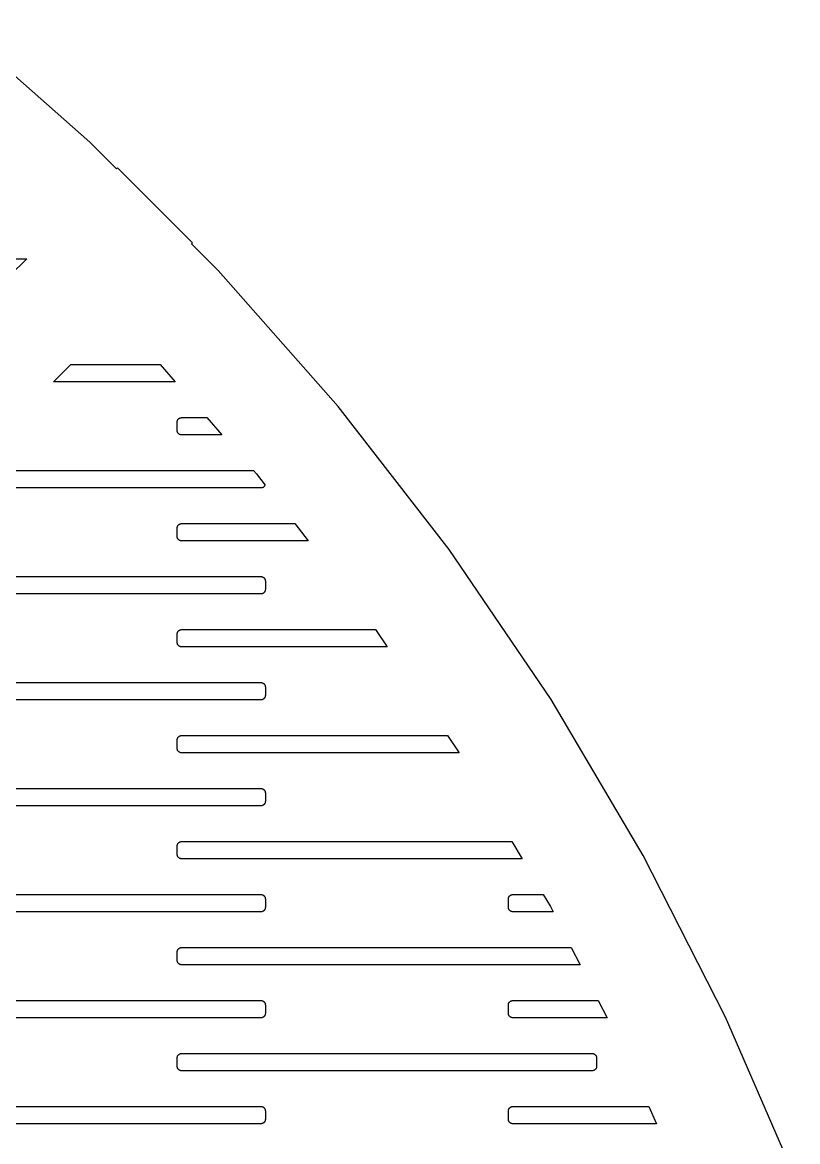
# Model space of a CAD drawing. Header units: metres. Extents: x -218 to 218, y -218 to 218.
# Drawn here: x 144 to 202.5, y 83.3 to 167.8 of the extents above; entities that cross this region are included whole.
import ezdxf

# ---------------------------------------------------------------- set-up
doc = ezdxf.new("R2010")
doc.units = ezdxf.units.M

msp = doc.modelspace()

# ---------------------------------------------------------------- linework, layer by layer
for p, q in [((149.092, 158.767), (138.829, 167.816)), ((151.101, 156.758), (149.092, 158.767)), ((151.177, 156.834), (151.101, 156.758)), ((156.834, 151.177), (151.177, 156.834)), ((156.758, 151.101), (156.834, 151.177)), ((158.767, 149.092), (156.758, 151.101)), ((131.003, 149.978), (144.321, 149.978)), ((144.321, 149.978), (143.021, 148.678)), ((167.816, 138.829), (158.767, 149.092)), ((146.335, 140.678), (147.635, 141.978)), ((147.635, 141.978), (154.38, 141.978)), ((154.38, 141.978), (155.526, 140.678)), ((155.526, 140.678), (146.335, 140.678)), ((176.202, 128.018), (167.816, 138.829)), ((155.684, 137.714), (155.688, 137.734)), ((155.688, 137.734), (155.694, 137.753)), ((155.694, 137.753), (155.701, 137.772)), ((155.701, 137.772), (155.709, 137.791)), ((155.709, 137.791), (155.718, 137.809)), ((155.718, 137.809), (155.728, 137.827)), ((155.728, 137.827), (155.74, 137.844)), ((155.74, 137.844), (155.752, 137.86)), ((155.752, 137.86), (155.766, 137.875)), ((155.766, 137.875), (155.78, 137.89)), ((155.78, 137.89), (155.796, 137.903)), ((155.796, 137.903), (155.812, 137.916)), ((155.812, 137.916), (155.829, 137.927)), ((155.829, 137.927), (155.846, 137.938)), ((155.846, 137.938), (155.864, 137.947)), ((155.864, 137.947), (155.883, 137.955)), ((155.883, 137.955), (155.902, 137.962)), ((155.902, 137.962), (155.922, 137.968)), ((155.922, 137.968), (155.942, 137.972)), ((155.942, 137.972), (155.962, 137.975)), ((155.962, 137.975), (155.982, 137.977)), ((155.982, 137.977), (156.003, 137.978)), ((156.003, 137.978), (157.906, 137.978)), ((157.906, 137.978), (159.052, 136.678)), ((155.678, 137.673), (155.68, 137.694)), ((155.678, 137.653), (155.678, 137.673)), ((155.678, 137.003), (155.678, 137.653)), ((155.678, 136.982), (155.678, 137.003)), ((155.68, 136.962), (155.678, 136.982)), ((155.68, 137.694), (155.684, 137.714)), ((155.684, 136.942), (155.68, 136.962)), ((155.688, 136.922), (155.684, 136.942)), ((155.694, 136.902), (155.688, 136.922)), ((155.701, 136.883), (155.694, 136.902)), ((155.709, 136.864), (155.701, 136.883)), ((155.718, 136.846), (155.709, 136.864)), ((155.728, 136.829), (155.718, 136.846)), ((155.74, 136.812), (155.728, 136.829)), ((155.752, 136.796), (155.74, 136.812)), ((155.766, 136.78), (155.752, 136.796)), ((155.78, 136.766), (155.766, 136.78)), ((155.796, 136.752), (155.78, 136.766)), ((155.812, 136.74), (155.796, 136.752)), ((155.829, 136.728), (155.812, 136.74)), ((155.846, 136.718), (155.829, 136.728)), ((155.864, 136.709), (155.846, 136.718)), ((155.883, 136.701), (155.864, 136.709)), ((155.902, 136.694), (155.883, 136.701)), ((155.922, 136.688), (155.902, 136.694)), ((155.942, 136.684), (155.922, 136.688)), ((155.962, 136.68), (155.942, 136.684)), ((155.982, 136.678), (155.962, 136.68)), ((156.003, 136.678), (155.982, 136.678)), ((159.052, 136.678), (156.003, 136.678)), ((139.635, 133.978), (161.433, 133.978)), ((161.433, 133.978), (161.652, 133.73)), ((161.652, 133.73), (162.306, 132.886)), ((162.003, 132.678), (138.335, 132.678)), ((162.023, 132.678), (162.003, 132.678)), ((162.044, 132.68), (162.023, 132.678)), ((162.064, 132.684), (162.044, 132.68)), ((162.084, 132.688), (162.064, 132.684)), ((162.103, 132.694), (162.084, 132.688)), ((162.122, 132.701), (162.103, 132.694)), ((162.141, 132.709), (162.122, 132.701)), ((162.159, 132.718), (162.141, 132.709)), ((162.177, 132.728), (162.159, 132.718)), ((162.194, 132.74), (162.177, 132.728)), ((162.21, 132.752), (162.194, 132.74)), ((162.225, 132.766), (162.21, 132.752)), ((162.24, 132.78), (162.225, 132.766)), ((162.253, 132.796), (162.24, 132.78)), ((162.266, 132.812), (162.253, 132.796)), ((162.277, 132.829), (162.266, 132.812)), ((162.288, 132.846), (162.277, 132.829)), ((162.297, 132.864), (162.288, 132.846)), ((162.305, 132.883), (162.297, 132.864)), ((162.306, 132.886), (162.305, 132.883)), ((155.678, 129.673), (155.68, 129.694)), ((155.678, 129.653), (155.678, 129.673)), ((155.678, 129.003), (155.678, 129.653)), ((155.68, 129.694), (155.684, 129.714)), ((155.684, 129.714), (155.688, 129.734)), ((155.688, 129.734), (155.694, 129.753)), ((155.694, 129.753), (155.701, 129.772)), ((155.701, 129.772), (155.709, 129.791)), ((155.709, 129.791), (155.718, 129.809)), ((155.718, 129.809), (155.728, 129.827)), ((155.728, 129.827), (155.74, 129.844)), ((155.74, 129.844), (155.752, 129.86)), ((155.752, 129.86), (155.766, 129.875)), ((155.766, 129.875), (155.78, 129.89)), ((155.78, 129.89), (155.796, 129.903)), ((155.796, 129.903), (155.812, 129.916)), ((155.812, 129.916), (155.829, 129.927)), ((155.829, 129.927), (155.846, 129.938)), ((155.846, 129.938), (155.864, 129.947)), ((155.864, 129.947), (155.883, 129.955)), ((155.883, 129.955), (155.902, 129.962)), ((155.902, 129.962), (155.922, 129.968)), ((155.922, 129.968), (155.942, 129.972)), ((155.942, 129.972), (155.962, 129.975)), ((155.962, 129.975), (155.982, 129.977)), ((155.982, 129.977), (156.003, 129.978)), ((156.003, 129.978), (164.562, 129.978)), ((164.562, 129.978), (165.57, 128.678)), ((155.678, 128.982), (155.678, 129.003)), ((155.68, 128.962), (155.678, 128.982)), ((155.684, 128.942), (155.68, 128.962)), ((155.688, 128.922), (155.684, 128.942)), ((155.694, 128.902), (155.688, 128.922)), ((155.701, 128.883), (155.694, 128.902)), ((155.709, 128.864), (155.701, 128.883)), ((155.718, 128.846), (155.709, 128.864)), ((155.728, 128.829), (155.718, 128.846)), ((155.74, 128.812), (155.728, 128.829)), ((155.752, 128.796), (155.74, 128.812)), ((155.766, 128.78), (155.752, 128.796)), ((155.78, 128.766), (155.766, 128.78)), ((155.796, 128.752), (155.78, 128.766)), ((155.812, 128.74), (155.796, 128.752)), ((155.829, 128.728), (155.812, 128.74)), ((155.846, 128.718), (155.829, 128.728)), ((155.864, 128.709), (155.846, 128.718)), ((155.883, 128.701), (155.864, 128.709)), ((155.902, 128.694), (155.883, 128.701)), ((155.922, 128.688), (155.902, 128.694)), ((155.942, 128.684), (155.922, 128.688)), ((155.962, 128.68), (155.942, 128.684)), ((155.982, 128.678), (155.962, 128.68)), ((156.003, 128.678), (155.982, 128.678)), ((165.57, 128.678), (156.003, 128.678)), ((183.892, 116.702), (176.202, 128.018)), ((131.635, 125.978), (162.003, 125.978)), ((162.003, 125.978), (162.023, 125.977)), ((162.023, 125.977), (162.044, 125.975)), ((162.044, 125.975), (162.064, 125.972)), ((162.064, 125.972), (162.084, 125.968)), ((162.084, 125.968), (162.103, 125.962)), ((162.103, 125.962), (162.122, 125.955)), ((162.122, 125.955), (162.141, 125.947)), ((162.141, 125.947), (162.159, 125.938)), ((162.159, 125.938), (162.177, 125.927)), ((162.177, 125.927), (162.194, 125.916)), ((162.194, 125.916), (162.21, 125.903)), ((162.21, 125.903), (162.225, 125.89)), ((162.225, 125.89), (162.24, 125.875)), ((162.24, 125.875), (162.253, 125.86)), ((162.253, 125.86), (162.266, 125.844)), ((162.266, 125.844), (162.277, 125.827)), ((162.277, 125.827), (162.288, 125.809)), ((162.288, 125.809), (162.297, 125.791)), ((162.297, 125.791), (162.305, 125.772)), ((162.305, 125.772), (162.312, 125.753)), ((162.312, 125.753), (162.318, 125.734)), ((162.318, 125.734), (162.322, 125.714)), ((162.322, 125.714), (162.325, 125.694)), ((162.325, 125.694), (162.327, 125.673)), ((162.327, 125.673), (162.328, 125.653)), ((162.328, 125.653), (162.328, 125.003)), ((162.003, 124.678), (131.003, 124.678)), ((162.023, 124.678), (162.003, 124.678)), ((162.044, 124.68), (162.023, 124.678)), ((162.064, 124.684), (162.044, 124.68)), ((162.084, 124.688), (162.064, 124.684)), ((162.103, 124.694), (162.084, 124.688)), ((162.122, 124.701), (162.103, 124.694)), ((162.141, 124.709), (162.122, 124.701)), ((162.159, 124.718), (162.141, 124.709)), ((162.177, 124.728), (162.159, 124.718)), ((162.194, 124.74), (162.177, 124.728)), ((162.21, 124.752), (162.194, 124.74)), ((162.225, 124.766), (162.21, 124.752)), ((162.24, 124.78), (162.225, 124.766)), ((162.253, 124.796), (162.24, 124.78)), ((162.266, 124.812), (162.253, 124.796)), ((162.277, 124.829), (162.266, 124.812)), ((162.288, 124.846), (162.277, 124.829)), ((162.297, 124.864), (162.288, 124.846)), ((162.305, 124.883), (162.297, 124.864)), ((162.312, 124.902), (162.305, 124.883)), ((162.318, 124.922), (162.312, 124.902)), ((162.322, 124.942), (162.318, 124.922)), ((162.325, 124.962), (162.322, 124.942)), ((162.327, 124.982), (162.325, 124.962)), ((162.328, 125.003), (162.327, 124.982)), ((155.678, 121.673), (155.68, 121.694)), ((155.678, 121.653), (155.678, 121.673)), ((155.68, 121.694), (155.684, 121.714)), ((155.684, 121.714), (155.688, 121.734)), ((155.688, 121.734), (155.694, 121.753)), ((155.694, 121.753), (155.701, 121.772)), ((155.701, 121.772), (155.709, 121.791)), ((155.709, 121.791), (155.718, 121.809)), ((155.718, 121.809), (155.728, 121.827)), ((155.728, 121.827), (155.74, 121.844)), ((155.74, 121.844), (155.752, 121.86)), ((155.752, 121.86), (155.766, 121.875)), ((155.766, 121.875), (155.78, 121.89)), ((155.78, 121.89), (155.796, 121.903)), ((155.796, 121.903), (155.812, 121.916)), ((155.812, 121.916), (155.829, 121.927)), ((155.829, 121.927), (155.846, 121.938)), ((155.846, 121.938), (155.864, 121.947)), ((155.864, 121.947), (155.883, 121.955)), ((155.883, 121.955), (155.902, 121.962)), ((155.902, 121.962), (155.922, 121.968)), ((155.922, 121.968), (155.942, 121.972)), ((155.942, 121.972), (155.962, 121.975)), ((155.962, 121.975), (155.982, 121.977)), ((155.982, 121.977), (156.003, 121.978)), ((156.003, 121.978), (170.639, 121.978)), ((170.639, 121.978), (171.522, 120.678)), ((155.678, 121.003), (155.678, 121.653)), ((155.678, 120.982), (155.678, 121.003)), ((155.68, 120.962), (155.678, 120.982)), ((155.684, 120.942), (155.68, 120.962)), ((155.688, 120.922), (155.684, 120.942)), ((155.694, 120.902), (155.688, 120.922)), ((155.701, 120.883), (155.694, 120.902)), ((155.709, 120.864), (155.701, 120.883)), ((155.718, 120.846), (155.709, 120.864)), ((155.728, 120.829), (155.718, 120.846)), ((155.74, 120.812), (155.728, 120.829)), ((155.752, 120.796), (155.74, 120.812)), ((155.766, 120.78), (155.752, 120.796)), ((155.78, 120.766), (155.766, 120.78)), ((155.796, 120.752), (155.78, 120.766)), ((155.812, 120.74), (155.796, 120.752)), ((155.829, 120.728), (155.812, 120.74)), ((155.846, 120.718), (155.829, 120.728)), ((155.864, 120.709), (155.846, 120.718)), ((155.883, 120.701), (155.864, 120.709)), ((155.902, 120.694), (155.883, 120.701)), ((155.922, 120.688), (155.902, 120.694)), ((155.942, 120.684), (155.922, 120.688)), ((155.962, 120.68), (155.942, 120.684)), ((155.982, 120.678), (155.962, 120.68)), ((156.003, 120.678), (155.982, 120.678)), ((171.522, 120.678), (156.003, 120.678)), ((131.003, 117.978), (162.003, 117.978)), ((162.003, 117.978), (162.023, 117.977)), ((162.023, 117.977), (162.044, 117.975)), ((162.044, 117.975), (162.064, 117.972)), ((162.064, 117.972), (162.084, 117.968)), ((162.084, 117.968), (162.103, 117.962)), ((162.103, 117.962), (162.122, 117.955)), ((162.122, 117.955), (162.141, 117.947)), ((162.141, 117.947), (162.159, 117.938)), ((162.159, 117.938), (162.177, 117.927)), ((162.177, 117.927), (162.194, 117.916)), ((162.194, 117.916), (162.21, 117.903)), ((162.21, 117.903), (162.225, 117.89)), ((162.225, 117.89), (162.24, 117.875)), ((162.24, 117.875), (162.253, 117.86)), ((162.253, 117.86), (162.266, 117.844)), ((162.266, 117.844), (162.277, 117.827)), ((162.277, 117.827), (162.288, 117.809)), ((162.288, 117.809), (162.297, 117.791)), ((162.297, 117.791), (162.305, 117.772)), ((162.305, 117.772), (162.312, 117.753)), ((162.312, 117.753), (162.318, 117.734)), ((162.318, 117.734), (162.322, 117.714)), ((162.322, 117.714), (162.325, 117.694)), ((162.325, 117.694), (162.327, 117.673)), ((162.327, 117.673), (162.328, 117.653)), ((162.328, 117.653), (162.328, 117.003)), ((162.003, 116.678), (131.003, 116.678)), ((162.023, 116.678), (162.003, 116.678)), ((162.044, 116.68), (162.023, 116.678)), ((162.064, 116.684), (162.044, 116.68)), ((162.084, 116.688), (162.064, 116.684)), ((162.103, 116.694), (162.084, 116.688)), ((162.122, 116.701), (162.103, 116.694)), ((162.141, 116.709), (162.122, 116.701)), ((162.159, 116.718), (162.141, 116.709)), ((162.177, 116.728), (162.159, 116.718)), ((162.194, 116.74), (162.177, 116.728)), ((162.21, 116.752), (162.194, 116.74)), ((162.225, 116.766), (162.21, 116.752)), ((162.24, 116.78), (162.225, 116.766)), ((162.253, 116.796), (162.24, 116.78)), ((162.266, 116.812), (162.253, 116.796)), ((162.277, 116.829), (162.266, 116.812)), ((162.288, 116.846), (162.277, 116.829)), ((162.297, 116.864), (162.288, 116.846)), ((162.305, 116.883), (162.297, 116.864)), ((162.312, 116.902), (162.305, 116.883)), ((162.318, 116.922), (162.312, 116.902)), ((162.322, 116.942), (162.318, 116.922)), ((162.325, 116.962), (162.322, 116.942)), ((162.327, 116.982), (162.325, 116.962)), ((162.328, 117.003), (162.327, 116.982)), ((190.857, 104.925), (183.892, 116.702)), ((155.678, 113.673), (155.68, 113.694)), ((155.678, 113.653), (155.678, 113.673)), ((155.678, 113.003), (155.678, 113.653)), ((155.68, 113.694), (155.684, 113.714)), ((155.684, 113.714), (155.688, 113.734)), ((155.688, 113.734), (155.694, 113.753)), ((155.694, 113.753), (155.701, 113.772)), ((155.701, 113.772), (155.709, 113.791)), ((155.709, 113.791), (155.718, 113.809)), ((155.718, 113.809), (155.728, 113.827)), ((155.728, 113.827), (155.74, 113.844)), ((155.74, 113.844), (155.752, 113.86)), ((155.752, 113.86), (155.766, 113.875)), ((155.766, 113.875), (155.78, 113.89)), ((155.78, 113.89), (155.796, 113.903)), ((155.796, 113.903), (155.812, 113.916)), ((155.812, 113.916), (155.829, 113.927)), ((155.829, 113.927), (155.846, 113.938)), ((155.846, 113.938), (155.864, 113.947)), ((155.864, 113.947), (155.883, 113.955)), ((155.883, 113.955), (155.902, 113.962)), ((155.902, 113.962), (155.922, 113.968)), ((155.922, 113.968), (155.942, 113.972)), ((155.942, 113.972), (155.962, 113.975)), ((155.962, 113.975), (155.982, 113.977)), ((155.982, 113.977), (156.003, 113.978)), ((156.003, 113.978), (176.076, 113.978)), ((176.076, 113.978), (176.959, 112.678)), ((155.678, 112.982), (155.678, 113.003)), ((155.68, 112.962), (155.678, 112.982)), ((155.684, 112.942), (155.68, 112.962)), ((155.688, 112.922), (155.684, 112.942)), ((155.694, 112.902), (155.688, 112.922)), ((155.701, 112.883), (155.694, 112.902)), ((155.709, 112.864), (155.701, 112.883)), ((155.718, 112.846), (155.709, 112.864)), ((155.728, 112.829), (155.718, 112.846)), ((155.74, 112.812), (155.728, 112.829)), ((155.752, 112.796), (155.74, 112.812)), ((155.766, 112.78), (155.752, 112.796)), ((155.78, 112.766), (155.766, 112.78)), ((155.796, 112.752), (155.78, 112.766)), ((155.812, 112.74), (155.796, 112.752)), ((155.829, 112.728), (155.812, 112.74)), ((155.846, 112.718), (155.829, 112.728)), ((155.864, 112.709), (155.846, 112.718)), ((155.883, 112.701), (155.864, 112.709)), ((155.902, 112.694), (155.883, 112.701)), ((155.922, 112.688), (155.902, 112.694)), ((155.942, 112.684), (155.922, 112.688)), ((155.962, 112.68), (155.942, 112.684)), ((155.982, 112.678), (155.962, 112.68)), ((156.003, 112.678), (155.982, 112.678)), ((176.959, 112.678), (156.003, 112.678)), ((131.003, 109.978), (162.003, 109.978)), ((162.003, 109.978), (162.023, 109.977)), ((162.023, 109.977), (162.044, 109.975)), ((162.044, 109.975), (162.064, 109.972)), ((162.064, 109.972), (162.084, 109.968)), ((162.084, 109.968), (162.103, 109.962)), ((162.103, 109.962), (162.122, 109.955)), ((162.122, 109.955), (162.141, 109.947)), ((162.141, 109.947), (162.159, 109.938)), ((162.159, 109.938), (162.177, 109.927)), ((162.177, 109.927), (162.194, 109.916)), ((162.194, 109.916), (162.21, 109.903)), ((162.21, 109.903), (162.225, 109.89)), ((162.225, 109.89), (162.24, 109.875)), ((162.24, 109.875), (162.253, 109.86)), ((162.253, 109.86), (162.266, 109.844)), ((162.266, 109.844), (162.277, 109.827)), ((162.277, 109.827), (162.288, 109.809)), ((162.288, 109.809), (162.297, 109.791)), ((162.297, 109.791), (162.305, 109.772)), ((162.305, 109.772), (162.312, 109.753)), ((162.312, 109.753), (162.318, 109.734)), ((162.318, 109.734), (162.322, 109.714)), ((162.322, 109.714), (162.325, 109.694)), ((162.325, 109.694), (162.327, 109.673)), ((162.327, 109.673), (162.328, 109.653)), ((162.328, 109.003), (162.327, 108.982)), ((162.328, 109.653), (162.328, 109.003)), ((162.003, 108.678), (131.003, 108.678)), ((162.023, 108.678), (162.003, 108.678)), ((162.044, 108.68), (162.023, 108.678)), ((162.064, 108.684), (162.044, 108.68)), ((162.084, 108.688), (162.064, 108.684)), ((162.103, 108.694), (162.084, 108.688)), ((162.122, 108.701), (162.103, 108.694)), ((162.141, 108.709), (162.122, 108.701)), ((162.159, 108.718), (162.141, 108.709)), ((162.177, 108.728), (162.159, 108.718)), ((162.194, 108.74), (162.177, 108.728)), ((162.21, 108.752), (162.194, 108.74)), ((162.225, 108.766), (162.21, 108.752)), ((162.24, 108.78), (162.225, 108.766)), ((162.253, 108.796), (162.24, 108.78)), ((162.266, 108.812), (162.253, 108.796)), ((162.277, 108.829), (162.266, 108.812)), ((162.288, 108.846), (162.277, 108.829)), ((162.297, 108.864), (162.288, 108.846)), ((162.305, 108.883), (162.297, 108.864)), ((162.312, 108.902), (162.305, 108.883)), ((162.318, 108.922), (162.312, 108.902)), ((162.322, 108.942), (162.318, 108.922)), ((162.325, 108.962), (162.322, 108.942)), ((162.327, 108.982), (162.325, 108.962)), ((155.678, 105.673), (155.68, 105.694)), ((155.678, 105.653), (155.678, 105.673)), ((155.678, 105.003), (155.678, 105.653)), ((155.68, 105.694), (155.684, 105.714)), ((155.684, 105.714), (155.688, 105.734)), ((155.688, 105.734), (155.694, 105.753)), ((155.694, 105.753), (155.701, 105.772)), ((155.701, 105.772), (155.709, 105.791)), ((155.709, 105.791), (155.718, 105.809)), ((155.718, 105.809), (155.728, 105.827)), ((155.728, 105.827), (155.74, 105.844)), ((155.74, 105.844), (155.752, 105.86)), ((155.752, 105.86), (155.766, 105.875)), ((155.766, 105.875), (155.78, 105.89)), ((155.78, 105.89), (155.796, 105.903)), ((155.796, 105.903), (155.812, 105.916)), ((155.812, 105.916), (155.829, 105.927)), ((155.829, 105.927), (155.846, 105.938)), ((155.846, 105.938), (155.864, 105.947)), ((155.864, 105.947), (155.883, 105.955)), ((155.883, 105.955), (155.902, 105.962)), ((155.902, 105.962), (155.922, 105.968)), ((155.922, 105.968), (155.942, 105.972)), ((155.942, 105.972), (155.962, 105.975)), ((155.962, 105.975), (155.982, 105.977)), ((155.982, 105.977), (156.003, 105.978)), ((156.003, 105.978), (180.945, 105.978)), ((180.945, 105.978), (181.713, 104.678)), ((155.678, 104.982), (155.678, 105.003)), ((155.68, 104.962), (155.678, 104.982)), ((155.684, 104.942), (155.68, 104.962)), ((155.688, 104.922), (155.684, 104.942)), ((155.694, 104.902), (155.688, 104.922)), ((155.701, 104.883), (155.694, 104.902)), ((155.709, 104.864), (155.701, 104.883)), ((155.718, 104.846), (155.709, 104.864)), ((155.728, 104.829), (155.718, 104.846)), ((155.74, 104.812), (155.728, 104.829)), ((155.752, 104.796), (155.74, 104.812)), ((155.766, 104.78), (155.752, 104.796)), ((155.78, 104.766), (155.766, 104.78)), ((155.796, 104.752), (155.78, 104.766)), ((197.069, 92.7335), (190.857, 104.925)), ((155.812, 104.74), (155.796, 104.752)), ((155.829, 104.728), (155.812, 104.74)), ((155.846, 104.718), (155.829, 104.728)), ((155.864, 104.709), (155.846, 104.718)), ((155.883, 104.701), (155.864, 104.709)), ((155.902, 104.694), (155.883, 104.701)), ((155.922, 104.688), (155.902, 104.694)), ((155.942, 104.684), (155.922, 104.688)), ((155.962, 104.68), (155.942, 104.684)), ((155.982, 104.678), (155.962, 104.68)), ((156.003, 104.678), (155.982, 104.678)), ((181.713, 104.678), (156.003, 104.678)), ((131.003, 101.978), (162.003, 101.978)), ((162.003, 101.978), (162.023, 101.977)), ((162.023, 101.977), (162.044, 101.975)), ((162.044, 101.975), (162.064, 101.972)), ((162.064, 101.972), (162.084, 101.968)), ((162.084, 101.968), (162.103, 101.962)), ((162.103, 101.962), (162.122, 101.955)), ((162.122, 101.955), (162.141, 101.947)), ((162.141, 101.947), (162.159, 101.938)), ((162.159, 101.938), (162.177, 101.927)), ((162.177, 101.927), (162.194, 101.916)), ((162.194, 101.916), (162.21, 101.903)), ((162.21, 101.903), (162.225, 101.89)), ((162.225, 101.89), (162.24, 101.875)), ((162.24, 101.875), (162.253, 101.86)), ((162.253, 101.86), (162.266, 101.844)), ((162.266, 101.844), (162.277, 101.827)), ((162.277, 101.827), (162.288, 101.809)), ((162.288, 101.809), (162.297, 101.791)), ((162.297, 101.791), (162.305, 101.772)), ((162.305, 101.772), (162.312, 101.753)), ((162.312, 101.753), (162.318, 101.734)), ((162.318, 101.734), (162.322, 101.714)), ((162.322, 101.714), (162.325, 101.694)), ((162.325, 101.694), (162.327, 101.673)), ((162.327, 101.673), (162.328, 101.653)), ((162.328, 101.653), (162.328, 101.003)), ((180.678, 101.673), (180.68, 101.694)), ((180.678, 101.653), (180.678, 101.673)), ((180.678, 101.003), (180.678, 101.653)), ((180.68, 101.694), (180.684, 101.714)), ((180.684, 101.714), (180.688, 101.734)), ((180.688, 101.734), (180.694, 101.753)), ((180.694, 101.753), (180.701, 101.772)), ((180.701, 101.772), (180.709, 101.791)), ((180.709, 101.791), (180.718, 101.809)), ((180.718, 101.809), (180.728, 101.827)), ((180.728, 101.827), (180.74, 101.844)), ((180.74, 101.844), (180.752, 101.86)), ((180.752, 101.86), (180.766, 101.875)), ((180.766, 101.875), (180.78, 101.89)), ((180.78, 101.89), (180.796, 101.903)), ((180.796, 101.903), (180.812, 101.916)), ((180.812, 101.916), (180.829, 101.927)), ((180.829, 101.927), (180.846, 101.938)), ((180.846, 101.938), (180.864, 101.947)), ((180.864, 101.947), (180.883, 101.955)), ((180.883, 101.955), (180.902, 101.962)), ((180.902, 101.962), (180.922, 101.968)), ((180.922, 101.968), (180.942, 101.972)), ((180.942, 101.972), (180.962, 101.975)), ((180.962, 101.975), (180.982, 101.977)), ((180.982, 101.977), (181.003, 101.978)), ((181.003, 101.978), (183.31, 101.978)), ((183.31, 101.978), (183.847, 101.071)), ((162.003, 100.678), (131.003, 100.678)), ((162.023, 100.678), (162.003, 100.678)), ((162.044, 100.68), (162.023, 100.678)), ((162.064, 100.684), (162.044, 100.68)), ((162.084, 100.688), (162.064, 100.684)), ((162.103, 100.694), (162.084, 100.688)), ((162.122, 100.701), (162.103, 100.694)), ((162.141, 100.709), (162.122, 100.701)), ((162.159, 100.718), (162.141, 100.709)), ((162.177, 100.728), (162.159, 100.718)), ((162.194, 100.74), (162.177, 100.728)), ((162.21, 100.752), (162.194, 100.74)), ((162.225, 100.766), (162.21, 100.752)), ((162.24, 100.78), (162.225, 100.766)), ((162.253, 100.796), (162.24, 100.78)), ((162.266, 100.812), (162.253, 100.796)), ((162.277, 100.829), (162.266, 100.812)), ((162.288, 100.846), (162.277, 100.829)), ((162.297, 100.864), (162.288, 100.846)), ((162.305, 100.883), (162.297, 100.864)), ((162.312, 100.902), (162.305, 100.883)), ((162.318, 100.922), (162.312, 100.902)), ((162.322, 100.942), (162.318, 100.922)), ((162.325, 100.962), (162.322, 100.942)), ((162.327, 100.982), (162.325, 100.962)), ((162.328, 101.003), (162.327, 100.982)), ((180.678, 100.982), (180.678, 101.003)), ((180.68, 100.962), (180.678, 100.982)), ((180.684, 100.942), (180.68, 100.962)), ((180.688, 100.922), (180.684, 100.942)), ((180.694, 100.902), (180.688, 100.922)), ((180.701, 100.883), (180.694, 100.902)), ((180.709, 100.864), (180.701, 100.883)), ((180.718, 100.846), (180.709, 100.864)), ((180.728, 100.829), (180.718, 100.846)), ((180.74, 100.812), (180.728, 100.829)), ((180.752, 100.796), (180.74, 100.812)), ((180.766, 100.78), (180.752, 100.796)), ((180.78, 100.766), (180.766, 100.78)), ((180.796, 100.752), (180.78, 100.766)), ((180.812, 100.74), (180.796, 100.752)), ((180.829, 100.728), (180.812, 100.74)), ((180.846, 100.718), (180.829, 100.728)), ((180.864, 100.709), (180.846, 100.718)), ((180.883, 100.701), (180.864, 100.709)), ((180.902, 100.694), (180.883, 100.701)), ((180.922, 100.688), (180.902, 100.694)), ((180.942, 100.684), (180.922, 100.688)), ((180.962, 100.68), (180.942, 100.684)), ((180.982, 100.678), (180.962, 100.68)), ((181.003, 100.678), (180.982, 100.678)), ((184.047, 100.678), (181.003, 100.678)), ((183.847, 101.071), (184.047, 100.678)), ((155.678, 97.6732), (155.68, 97.6935)), ((155.678, 97.6528), (155.678, 97.6732)), ((155.678, 97.0028), (155.678, 97.6528)), ((155.68, 97.6935), (155.684, 97.7137)), ((155.684, 97.7137), (155.688, 97.7336)), ((155.688, 97.7336), (155.694, 97.7532)), ((155.694, 97.7532), (155.701, 97.7724)), ((155.701, 97.7724), (155.709, 97.7912)), ((155.709, 97.7912), (155.718, 97.8094)), ((155.718, 97.8094), (155.728, 97.8269)), ((155.728, 97.8269), (155.74, 97.8438)), ((155.74, 97.8438), (155.752, 97.86)), ((155.752, 97.86), (155.766, 97.8753)), ((155.766, 97.8753), (155.78, 97.8897)), ((155.78, 97.8897), (155.796, 97.9032)), ((155.796, 97.9032), (155.812, 97.9157)), ((155.812, 97.9157), (155.829, 97.9272)), ((155.829, 97.9272), (155.846, 97.9376)), ((155.846, 97.9376), (155.864, 97.9469)), ((155.864, 97.9469), (155.883, 97.955)), ((155.883, 97.955), (155.902, 97.9619)), ((155.902, 97.9619), (155.922, 97.9676)), ((155.922, 97.9676), (155.942, 97.972)), ((155.942, 97.972), (155.962, 97.9752)), ((155.962, 97.9752), (155.982, 97.9772)), ((155.982, 97.9772), (156.003, 97.9778)), ((156.003, 97.9778), (185.423, 97.9778)), ((185.423, 97.9778), (186.085, 96.6778)), ((155.678, 96.9824), (155.678, 97.0028)), ((155.68, 96.9621), (155.678, 96.9824)), ((155.684, 96.9419), (155.68, 96.9621)), ((155.688, 96.922), (155.684, 96.9419)), ((155.694, 96.9024), (155.688, 96.922)), ((155.701, 96.8831), (155.694, 96.9024)), ((155.709, 96.8644), (155.701, 96.8831)), ((155.718, 96.8462), (155.709, 96.8644)), ((155.728, 96.8287), (155.718, 96.8462)), ((155.74, 96.8118), (155.728, 96.8287)), ((155.752, 96.7956), (155.74, 96.8118)), ((155.766, 96.7803), (155.752, 96.7956)), ((155.78, 96.7659), (155.766, 96.7803)), ((155.796, 96.7524), (155.78, 96.7659)), ((155.812, 96.7399), (155.796, 96.7524)), ((155.829, 96.7284), (155.812, 96.7399)), ((155.846, 96.718), (155.829, 96.7284)), ((155.864, 96.7087), (155.846, 96.718)), ((155.883, 96.7006), (155.864, 96.7087)), ((155.902, 96.6937), (155.883, 96.7006)), ((155.922, 96.688), (155.902, 96.6937)), ((155.942, 96.6835), (155.922, 96.688)), ((155.962, 96.6804), (155.942, 96.6835)), ((155.982, 96.6784), (155.962, 96.6804)), ((156.003, 96.6778), (155.982, 96.6784)), ((186.085, 96.6778), (156.003, 96.6778)), ((134.622, 93.9778), (162.003, 93.9778)), ((162.003, 93.9778), (162.023, 93.9772)), ((162.023, 93.9772), (162.044, 93.9752)), ((162.044, 93.9752), (162.064, 93.972)), ((162.064, 93.972), (162.084, 93.9676)), ((162.084, 93.9676), (162.103, 93.9619)), ((162.103, 93.9619), (162.122, 93.955)), ((162.122, 93.955), (162.141, 93.9469)), ((162.141, 93.9469), (162.159, 93.9376)), ((162.159, 93.9376), (162.177, 93.9272)), ((162.177, 93.9272), (162.194, 93.9157)), ((162.194, 93.9157), (162.21, 93.9032)), ((162.21, 93.9032), (162.225, 93.8897)), ((162.225, 93.8897), (162.24, 93.8753)), ((162.24, 93.8753), (162.253, 93.86)), ((162.253, 93.86), (162.266, 93.8438)), ((162.266, 93.8438), (162.277, 93.8269)), ((162.277, 93.8269), (162.288, 93.8094)), ((162.288, 93.8094), (162.297, 93.7912)), ((162.297, 93.7912), (162.305, 93.7724)), ((180.701, 93.7724), (180.709, 93.7912)), ((180.709, 93.7912), (180.718, 93.8094)), ((180.718, 93.8094), (180.728, 93.8269)), ((180.728, 93.8269), (180.74, 93.8438)), ((180.74, 93.8438), (180.752, 93.86)), ((180.752, 93.86), (180.766, 93.8753)), ((180.766, 93.8753), (180.78, 93.8897)), ((180.78, 93.8897), (180.796, 93.9032)), ((180.796, 93.9032), (180.812, 93.9157)), ((180.812, 93.9157), (180.829, 93.9272)), ((180.829, 93.9272), (180.846, 93.9376)), ((180.846, 93.9376), (180.864, 93.9469)), ((180.864, 93.9469), (180.883, 93.955)), ((180.883, 93.955), (180.902, 93.9619)), ((180.902, 93.9619), (180.922, 93.9676)), ((180.922, 93.9676), (180.942, 93.972)), ((180.942, 93.972), (180.962, 93.9752)), ((180.962, 93.9752), (180.982, 93.9772)), ((180.982, 93.9772), (181.003, 93.9778)), ((181.003, 93.9778), (187.461, 93.9778)), ((187.461, 93.9778), (188.123, 92.6778)), ((162.305, 93.7724), (162.312, 93.7532)), ((162.312, 93.7532), (162.318, 93.7336)), ((162.318, 93.7336), (162.322, 93.7137)), ((162.322, 92.9419), (162.318, 92.922)), ((162.322, 93.7137), (162.325, 93.6935)), ((162.325, 92.9621), (162.322, 92.9419)), ((162.325, 93.6935), (162.327, 93.6732)), ((162.327, 92.9824), (162.325, 92.9621)), ((162.327, 93.6732), (162.328, 93.6528)), ((162.328, 93.0028), (162.327, 92.9824)), ((162.328, 93.6528), (162.328, 93.0028)), ((180.678, 93.6732), (180.68, 93.6935)), ((180.678, 93.6528), (180.678, 93.6732)), ((180.678, 93.0028), (180.678, 93.6528)), ((180.678, 92.9824), (180.678, 93.0028)), ((180.68, 92.9621), (180.678, 92.9824)), ((180.68, 93.6935), (180.684, 93.7137)), ((180.684, 92.9419), (180.68, 92.9621)), ((180.684, 93.7137), (180.688, 93.7336)), ((180.688, 92.922), (180.684, 92.9419)), ((180.688, 93.7336), (180.694, 93.7532)), ((180.694, 93.7532), (180.701, 93.7724)), ((162.003, 92.6778), (135.506, 92.6778)), ((162.023, 92.6784), (162.003, 92.6778)), ((162.044, 92.6804), (162.023, 92.6784)), ((162.064, 92.6835), (162.044, 92.6804)), ((162.084, 92.688), (162.064, 92.6835)), ((162.103, 92.6937), (162.084, 92.688)), ((162.122, 92.7006), (162.103, 92.6937)), ((162.141, 92.7087), (162.122, 92.7006)), ((162.159, 92.718), (162.141, 92.7087)), ((162.177, 92.7284), (162.159, 92.718)), ((162.194, 92.7399), (162.177, 92.7284)), ((162.21, 92.7524), (162.194, 92.7399)), ((162.225, 92.7659), (162.21, 92.7524)), ((162.24, 92.7803), (162.225, 92.7659)), ((162.253, 92.7956), (162.24, 92.7803)), ((162.266, 92.8118), (162.253, 92.7956)), ((162.277, 92.8287), (162.266, 92.8118)), ((162.288, 92.8462), (162.277, 92.8287)), ((162.297, 92.8644), (162.288, 92.8462)), ((162.305, 92.8831), (162.297, 92.8644)), ((162.312, 92.9024), (162.305, 92.8831)), ((162.318, 92.922), (162.312, 92.9024)), ((180.694, 92.9024), (180.688, 92.922)), ((180.701, 92.8831), (180.694, 92.9024)), ((180.709, 92.8644), (180.701, 92.8831)), ((180.718, 92.8462), (180.709, 92.8644)), ((180.728, 92.8287), (180.718, 92.8462)), ((180.74, 92.8118), (180.728, 92.8287)), ((180.752, 92.7956), (180.74, 92.8118)), ((180.766, 92.7803), (180.752, 92.7956)), ((180.78, 92.7659), (180.766, 92.7803)), ((180.796, 92.7524), (180.78, 92.7659)), ((180.812, 92.7399), (180.796, 92.7524)), ((180.829, 92.7284), (180.812, 92.7399)), ((180.846, 92.718), (180.829, 92.7284)), ((180.864, 92.7087), (180.846, 92.718)), ((180.883, 92.7006), (180.864, 92.7087)), ((180.902, 92.6937), (180.883, 92.7006)), ((180.922, 92.688), (180.902, 92.6937)), ((180.942, 92.6835), (180.922, 92.688)), ((180.962, 92.6804), (180.942, 92.6835)), ((180.982, 92.6784), (180.962, 92.6804)), ((181.003, 92.6778), (180.982, 92.6784)), ((188.123, 92.6778), (181.003, 92.6778)), ((202.503, 80.1765), (197.069, 92.7335)), ((155.678, 89.6732), (155.68, 89.6935)), ((155.678, 89.6528), (155.678, 89.6732)), ((155.678, 89.0028), (155.678, 89.6528)), ((155.68, 89.6935), (155.684, 89.7137)), ((155.684, 89.7137), (155.688, 89.7336)), ((155.688, 89.7336), (155.694, 89.7532)), ((155.694, 89.7532), (155.701, 89.7724)), ((155.701, 89.7724), (155.709, 89.7912)), ((155.709, 89.7912), (155.718, 89.8094)), ((155.718, 89.8094), (155.728, 89.8269)), ((155.728, 89.8269), (155.74, 89.8438)), ((155.74, 89.8438), (155.752, 89.86)), ((155.752, 89.86), (155.766, 89.8753)), ((155.766, 89.8753), (155.78, 89.8897)), ((155.78, 89.8897), (155.796, 89.9032)), ((155.796, 89.9032), (155.812, 89.9157)), ((155.812, 89.9157), (155.829, 89.9272)), ((155.829, 89.9272), (155.846, 89.9376)), ((155.846, 89.9376), (155.864, 89.9469)), ((155.864, 89.9469), (155.883, 89.955)), ((155.883, 89.955), (155.902, 89.9619)), ((155.902, 89.9619), (155.922, 89.9676)), ((155.922, 89.9676), (155.942, 89.972)), ((155.942, 89.972), (155.962, 89.9752)), ((155.962, 89.9752), (155.982, 89.9772)), ((155.982, 89.9772), (156.003, 89.9778)), ((156.003, 89.9778), (187.003, 89.9778)), ((187.003, 89.9778), (187.023, 89.9772)), ((187.023, 89.9772), (187.044, 89.9752)), ((187.044, 89.9752), (187.064, 89.972)), ((187.064, 89.972), (187.084, 89.9676)), ((187.084, 89.9676), (187.103, 89.9619)), ((187.103, 89.9619), (187.122, 89.955)), ((187.122, 89.955), (187.141, 89.9469)), ((187.141, 89.9469), (187.159, 89.9376)), ((187.159, 89.9376), (187.177, 89.9272)), ((187.177, 89.9272), (187.194, 89.9157)), ((187.194, 89.9157), (187.21, 89.9032)), ((187.21, 89.9032), (187.225, 89.8897)), ((187.225, 89.8897), (187.24, 89.8753)), ((187.24, 89.8753), (187.253, 89.86)), ((187.253, 89.86), (187.266, 89.8438)), ((187.266, 89.8438), (187.277, 89.8269)), ((187.277, 89.8269), (187.288, 89.8094)), ((187.288, 89.8094), (187.297, 89.7912)), ((187.297, 89.7912), (187.305, 89.7724)), ((187.305, 89.7724), (187.312, 89.7532)), ((187.312, 89.7532), (187.318, 89.7336)), ((187.318, 89.7336), (187.322, 89.7137)), ((187.322, 89.7137), (187.325, 89.6935)), ((187.325, 89.6935), (187.327, 89.6732)), ((187.327, 89.6732), (187.328, 89.6528)), ((187.328, 89.6528), (187.328, 89.0028)), ((155.678, 88.9824), (155.678, 89.0028)), ((155.68, 88.9621), (155.678, 88.9824)), ((155.684, 88.9419), (155.68, 88.9621)), ((155.688, 88.922), (155.684, 88.9419)), ((155.694, 88.9024), (155.688, 88.922)), ((155.701, 88.8831), (155.694, 88.9024)), ((155.709, 88.8644), (155.701, 88.8831)), ((155.718, 88.8462), (155.709, 88.8644)), ((155.728, 88.8287), (155.718, 88.8462)), ((155.74, 88.8118), (155.728, 88.8287)), ((155.752, 88.7956), (155.74, 88.8118)), ((155.766, 88.7803), (155.752, 88.7956)), ((155.78, 88.7659), (155.766, 88.7803)), ((155.796, 88.7524), (155.78, 88.7659)), ((155.812, 88.7399), (155.796, 88.7524)), ((155.829, 88.7284), (155.812, 88.7399)), ((155.846, 88.718), (155.829, 88.7284)), ((155.864, 88.7087), (155.846, 88.718)), ((187.159, 88.718), (187.141, 88.7087)), ((187.177, 88.7284), (187.159, 88.718)), ((187.194, 88.7399), (187.177, 88.7284)), ((187.21, 88.7524), (187.194, 88.7399)), ((187.225, 88.7659), (187.21, 88.7524)), ((187.24, 88.7803), (187.225, 88.7659)), ((187.253, 88.7956), (187.24, 88.7803)), ((187.266, 88.8118), (187.253, 88.7956)), ((187.277, 88.8287), (187.266, 88.8118)), ((187.288, 88.8462), (187.277, 88.8287)), ((187.297, 88.8644), (187.288, 88.8462)), ((187.305, 88.8831), (187.297, 88.8644)), ((187.312, 88.9024), (187.305, 88.8831)), ((187.318, 88.922), (187.312, 88.9024)), ((187.322, 88.9419), (187.318, 88.922)), ((187.325, 88.9621), (187.322, 88.9419)), ((187.327, 88.9824), (187.325, 88.9621)), ((187.328, 89.0028), (187.327, 88.9824)), ((155.883, 88.7006), (155.864, 88.7087)), ((155.902, 88.6937), (155.883, 88.7006)), ((155.922, 88.688), (155.902, 88.6937)), ((155.942, 88.6835), (155.922, 88.688)), ((155.962, 88.6804), (155.942, 88.6835)), ((155.982, 88.6784), (155.962, 88.6804)), ((156.003, 88.6778), (155.982, 88.6784)), ((187.003, 88.6778), (156.003, 88.6778)), ((187.023, 88.6784), (187.003, 88.6778)), ((187.044, 88.6804), (187.023, 88.6784)), ((187.064, 88.6835), (187.044, 88.6804)), ((187.084, 88.688), (187.064, 88.6835)), ((187.103, 88.6937), (187.084, 88.688)), ((187.122, 88.7006), (187.103, 88.6937)), ((187.141, 88.7087), (187.122, 88.7006)), ((139.88, 85.9778), (162.003, 85.9778)), ((162.003, 85.9778), (162.023, 85.9772)), ((162.023, 85.9772), (162.044, 85.9752)), ((162.044, 85.9752), (162.064, 85.972)), ((162.064, 85.972), (162.084, 85.9676)), ((162.084, 85.9676), (162.103, 85.9619)), ((162.103, 85.9619), (162.122, 85.955)), ((162.122, 85.955), (162.141, 85.9469)), ((162.141, 85.9469), (162.159, 85.9376)), ((162.159, 85.9376), (162.177, 85.9272)), ((162.177, 85.9272), (162.194, 85.9157)), ((162.194, 85.9157), (162.21, 85.9032)), ((162.21, 85.9032), (162.225, 85.8897)), ((162.225, 85.8897), (162.24, 85.8753)), ((162.24, 85.8753), (162.253, 85.86)), ((162.253, 85.86), (162.266, 85.8438)), ((162.266, 85.8438), (162.277, 85.8269)), ((162.277, 85.8269), (162.288, 85.8094)), ((162.288, 85.8094), (162.297, 85.7912)), ((162.297, 85.7912), (162.305, 85.7724)), ((162.305, 85.7724), (162.312, 85.7532)), ((162.312, 85.7532), (162.318, 85.7336)), ((162.318, 85.7336), (162.322, 85.7137)), ((162.322, 85.7137), (162.325, 85.6935)), ((162.325, 85.6935), (162.327, 85.6732)), ((162.327, 85.6732), (162.328, 85.6528)), ((162.328, 85.6528), (162.328, 85.0028)), ((180.678, 85.6732), (180.68, 85.6935)), ((180.678, 85.6528), (180.678, 85.6732)), ((180.678, 85.0028), (180.678, 85.6528)), ((180.68, 85.6935), (180.684, 85.7137)), ((180.684, 85.7137), (180.688, 85.7336)), ((180.688, 85.7336), (180.694, 85.7532)), ((180.694, 85.7532), (180.701, 85.7724)), ((180.701, 85.7724), (180.709, 85.7912)), ((180.709, 85.7912), (180.718, 85.8094)), ((180.718, 85.8094), (180.728, 85.8269)), ((180.728, 85.8269), (180.74, 85.8438)), ((180.74, 85.8438), (180.752, 85.86)), ((180.752, 85.86), (180.766, 85.8753)), ((180.766, 85.8753), (180.78, 85.8897)), ((180.78, 85.8897), (180.796, 85.9032)), ((180.796, 85.9032), (180.812, 85.9157)), ((180.812, 85.9157), (180.829, 85.9272)), ((180.829, 85.9272), (180.846, 85.9376)), ((180.846, 85.9376), (180.864, 85.9469)), ((180.864, 85.9469), (180.883, 85.955)), ((180.883, 85.955), (180.902, 85.9619)), ((180.902, 85.9619), (180.922, 85.9676)), ((180.922, 85.9676), (180.942, 85.972)), ((180.942, 85.972), (180.962, 85.9752)), ((180.962, 85.9752), (180.982, 85.9772)), ((180.982, 85.9772), (181.003, 85.9778)), ((181.003, 85.9778), (191.28, 85.9778)), ((191.28, 85.9778), (191.842, 84.6778)), ((162.003, 84.6778), (140.649, 84.6778)), ((162.023, 84.6784), (162.003, 84.6778)), ((162.044, 84.6804), (162.023, 84.6784)), ((162.064, 84.6835), (162.044, 84.6804)), ((162.084, 84.688), (162.064, 84.6835)), ((162.103, 84.6937), (162.084, 84.688)), ((162.122, 84.7006), (162.103, 84.6937)), ((162.141, 84.7087), (162.122, 84.7006)), ((162.159, 84.718), (162.141, 84.7087)), ((162.177, 84.7284), (162.159, 84.718)), ((162.194, 84.7399), (162.177, 84.7284)), ((162.21, 84.7524), (162.194, 84.7399)), ((162.225, 84.7659), (162.21, 84.7524)), ((162.24, 84.7803), (162.225, 84.7659)), ((162.253, 84.7956), (162.24, 84.7803)), ((162.266, 84.8118), (162.253, 84.7956)), ((162.277, 84.8287), (162.266, 84.8118)), ((162.288, 84.8462), (162.277, 84.8287)), ((162.297, 84.8644), (162.288, 84.8462)), ((162.305, 84.8831), (162.297, 84.8644)), ((162.312, 84.9024), (162.305, 84.8831)), ((162.318, 84.922), (162.312, 84.9024)), ((162.322, 84.9419), (162.318, 84.922)), ((162.325, 84.9621), (162.322, 84.9419)), ((162.327, 84.9824), (162.325, 84.9621)), ((162.328, 85.0028), (162.327, 84.9824)), ((180.678, 84.9824), (180.678, 85.0028)), ((180.68, 84.9621), (180.678, 84.9824)), ((180.684, 84.9419), (180.68, 84.9621)), ((180.688, 84.922), (180.684, 84.9419)), ((180.694, 84.9024), (180.688, 84.922)), ((180.701, 84.8831), (180.694, 84.9024)), ((180.709, 84.8644), (180.701, 84.8831)), ((180.718, 84.8462), (180.709, 84.8644)), ((180.728, 84.8287), (180.718, 84.8462)), ((180.74, 84.8118), (180.728, 84.8287)), ((180.752, 84.7956), (180.74, 84.8118)), ((180.766, 84.7803), (180.752, 84.7956)), ((180.78, 84.7659), (180.766, 84.7803)), ((180.796, 84.7524), (180.78, 84.7659)), ((180.812, 84.7399), (180.796, 84.7524)), ((180.829, 84.7284), (180.812, 84.7399)), ((180.846, 84.718), (180.829, 84.7284)), ((180.864, 84.7087), (180.846, 84.718)), ((180.883, 84.7006), (180.864, 84.7087)), ((180.902, 84.6937), (180.883, 84.7006)), ((180.922, 84.688), (180.902, 84.6937)), ((180.942, 84.6835), (180.922, 84.688)), ((180.962, 84.6804), (180.942, 84.6835)), ((180.982, 84.6784), (180.962, 84.6804)), ((181.003, 84.6778), (180.982, 84.6784)), ((191.842, 84.6778), (181.003, 84.6778))]:
    msp.add_line(p, q)

doc.saveas('drawing.dxf')
